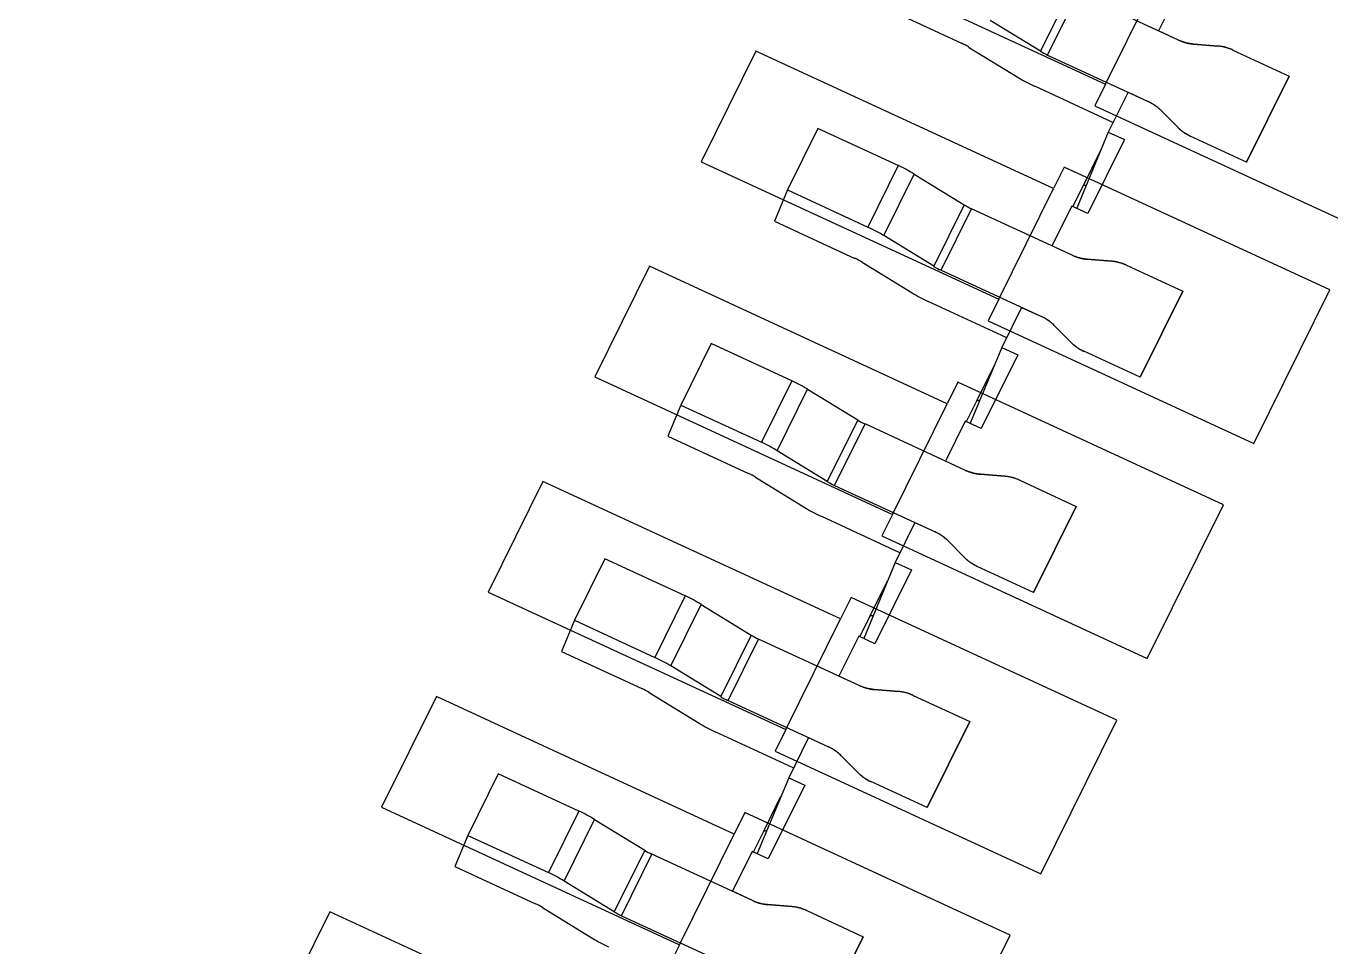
# Model space of a CAD drawing. Header units: millimetres. Extents: x 7 to 507, y -14 to 339.
# Drawn here: x 57.565 to 58.743, y 258.934 to 259.764 of the extents above; entities that cross this region are included whole.
import ezdxf

# ---------------------------------------------------------------- set-up
doc = ezdxf.new("R2010")
doc.units = ezdxf.units.MM
doc.header["$LTSCALE"] = 23.1
doc.layers.get('0').update_dxf_attribs({"linetype": 'CONTINUOUS'})
for name, color, linetype in [('_139725', 7, 'CONTINUOUS'), ('_150206', 7, 'CONTINUOUS'), ('_163842', 7, 'CONTINUOUS'), ('_298551', 7, 'CONTINUOUS'), ('_329951', 7, 'CONTINUOUS'), ('_455281', 7, 'CONTINUOUS')]:
    doc.layers.add(name, color=color, linetype=linetype)
doc.styles.get("Standard").update_dxf_attribs({"font": 'simplex.shx', "width": 0.8})
doc.dimstyles.get("Standard").update_dxf_attribs({"dimtxt": 3, "dimasz": 3, "dimexe": 2, "dimexo": 0.35, "dimtad": 1, "dimdec": 3, "dimzin": 0, "dimdsep": 46, "dimtxsty": 'Standard', "dimcen": 0.09, "dimadec": 3, "dimazin": 0, "dimtol": 1, "dimtp": 0.001, "dimtm": 0.001, "dimtfac": 1, "dimtdec": 3, "dimtofl": 0, "dimtmove": 0, "dimatfit": 3, "dimfxl": 0, "dimtolj": 1, "dimtzin": 0, "dimarcsym": 0})

msp = doc.modelspace()

# ---------------------------------------------------------------- linework, layer by layer
at = {"color": 4}
for p, q in [((58.2705, 259.8359), (58.5391, 259.7118)), ((58.5391, 259.7118), (58.5885, 259.8116)), ((58.2238, 259.7416), (58.1744, 259.6418)), ((58.4924, 259.6176), (58.2238, 259.7416)), ((58.1744, 259.6418), (58.443, 259.5178)), ((58.443, 259.5178), (58.4924, 259.6176)), ((58.1277, 259.5476), (58.0783, 259.4478)), ((58.3963, 259.4235), (58.1277, 259.5476)), ((58.0783, 259.4478), (58.3469, 259.3237)), ((58.3469, 259.3237), (58.3963, 259.4235)), ((58.0316, 259.3535), (57.9822, 259.2537)), ((58.3002, 259.2295), (58.0316, 259.3535)), ((57.9822, 259.2537), (58.2508, 259.1297)), ((58.2508, 259.1297), (58.3002, 259.2295)), ((57.9355, 259.1595), (57.8861, 259.0597)), ((58.2041, 259.0354), (57.9355, 259.1595)), ((57.8861, 259.0597), (58.1547, 258.9356)), ((58.1547, 258.9356), (58.2041, 259.0354)), ((57.8394, 258.9654), (57.79, 258.8656)), ((58.108, 258.8414), (57.8394, 258.9654))]:
    msp.add_line(p, q, dxfattribs=at)
at = {"color": 1}
for p, q in [((58.5391, 259.7118), (58.5295, 259.6924)), ((58.5295, 259.6924), (58.769, 259.5818)), ((58.502, 259.637), (58.4924, 259.6176)), ((58.7416, 259.5264), (58.502, 259.637)), ((58.6729, 259.3878), (58.7416, 259.5264)), ((58.443, 259.5178), (58.4334, 259.4984)), ((58.4334, 259.4984), (58.6729, 259.3878)), ((58.4059, 259.4429), (58.3963, 259.4235)), ((58.6455, 259.3323), (58.4059, 259.4429)), ((58.5768, 259.1937), (58.6455, 259.3323)), ((58.3469, 259.3237), (58.3373, 259.3043)), ((58.3373, 259.3043), (58.5768, 259.1937)), ((58.3098, 259.2489), (58.3002, 259.2295)), ((58.5494, 259.1383), (58.3098, 259.2489)), ((58.4807, 258.9997), (58.5494, 259.1383)), ((58.2508, 259.1297), (58.2412, 259.1103)), ((58.2412, 259.1103), (58.4807, 258.9997)), ((58.2137, 259.0548), (58.2041, 259.0354)), ((58.4533, 258.9442), (58.2137, 259.0548)), ((58.1547, 258.9356), (58.1451, 258.9162)), ((58.3846, 258.8056), (58.4533, 258.9442))]:
    msp.add_line(p, q, dxfattribs=at)
at = {"layer": '_139725', "color": 7}
for p, q in [((58.6048, 259.796), (58.587, 259.76)), ((58.6051, 259.7516), (58.587, 259.76)), ((58.6187, 259.748), (58.6406, 259.7462)), ((58.6541, 259.7425), (58.705, 259.7191)), ((58.6665, 259.6415), (58.705, 259.7191)), ((58.5595, 259.7045), (58.5416, 259.6685)), ((58.5595, 259.7045), (58.5776, 259.6961)), ((58.6043, 259.6729), (58.5891, 259.6882)), ((58.5416, 259.6685), (58.5133, 259.6)), ((58.5416, 259.6685), (58.5562, 259.6618)), ((58.5562, 259.6618), (58.5232, 259.5952)), ((58.6665, 259.6415), (58.6157, 259.6649)), ((58.5192, 259.6203), (58.5347, 259.6518)), ((58.5219, 259.6207), (58.5192, 259.6203)), ((58.5087, 259.6019), (58.4909, 259.5659)), ((58.5232, 259.5952), (58.5087, 259.6019)), ((58.509, 259.5575), (58.4909, 259.5659)), ((58.5226, 259.5539), (58.5445, 259.5521)), ((58.558, 259.5485), (58.6089, 259.525)), ((58.5704, 259.4474), (58.6089, 259.525)), ((58.4634, 259.5105), (58.4455, 259.4744)), ((58.4634, 259.5105), (58.4815, 259.5021)), ((58.5082, 259.4788), (58.493, 259.4941)), ((58.4455, 259.4744), (58.4172, 259.406)), ((58.4601, 259.4677), (58.4271, 259.4012)), ((58.4455, 259.4744), (58.4601, 259.4677)), ((58.5704, 259.4474), (58.5196, 259.4709)), ((58.4231, 259.4263), (58.4386, 259.4577)), ((58.4258, 259.4267), (58.4231, 259.4263)), ((58.4126, 259.4079), (58.3948, 259.3719)), ((58.4271, 259.4012), (58.4126, 259.4079)), ((58.4129, 259.3635), (58.3948, 259.3719)), ((58.4265, 259.3599), (58.4484, 259.3581)), ((58.4619, 259.3545), (58.5128, 259.331)), ((58.4743, 259.2534), (58.5128, 259.331)), ((58.3673, 259.3164), (58.3495, 259.2804)), ((58.3673, 259.3164), (58.3854, 259.308)), ((58.4121, 259.2848), (58.3969, 259.3001)), ((58.3495, 259.2804), (58.3211, 259.2119)), ((58.3495, 259.2804), (58.364, 259.2737)), ((58.364, 259.2737), (58.331, 259.2071)), ((58.4743, 259.2534), (58.4235, 259.2768)), ((58.327, 259.2322), (58.3425, 259.2637)), ((58.3297, 259.2326), (58.327, 259.2322)), ((58.3165, 259.2138), (58.2987, 259.1778)), ((58.331, 259.2071), (58.3165, 259.2138)), ((58.3168, 259.1694), (58.2987, 259.1778)), ((58.3304, 259.1658), (58.3523, 259.164)), ((58.3658, 259.1604), (58.4167, 259.1369)), ((58.3782, 259.0593), (58.4167, 259.1369)), ((58.2712, 259.1224), (58.2534, 259.0863)), ((58.2712, 259.1224), (58.2893, 259.114)), ((58.316, 259.0907), (58.3008, 259.106)), ((58.2534, 259.0863), (58.225, 259.0179)), ((58.2679, 259.0796), (58.2349, 259.0131)), ((58.2534, 259.0863), (58.2679, 259.0796)), ((58.3782, 259.0593), (58.3274, 259.0828)), ((58.2309, 259.0382), (58.2464, 259.0696)), ((58.2336, 259.0386), (58.2309, 259.0382)), ((58.2204, 259.0198), (58.2026, 258.9838)), ((58.2349, 259.0131), (58.2204, 259.0198)), ((58.2207, 258.9754), (58.2026, 258.9838)), ((58.2343, 258.9718), (58.2562, 258.97)), ((58.2698, 258.9664), (58.3206, 258.9429)), ((58.2821, 258.8653), (58.3206, 258.9429))]:
    msp.add_line(p, q, dxfattribs=at)
for points in [[(58.6051, 259.7516), (58.6057, 259.7513), (58.6063, 259.7511), (58.6069, 259.7508), (58.6075, 259.7506), (58.6081, 259.7503), (58.6087, 259.7501), (58.6093, 259.7499), (58.6099, 259.7497), (58.6105, 259.7495), (58.6111, 259.7493), (58.6117, 259.7492), (58.6124, 259.749), (58.613, 259.7489), (58.6136, 259.7487), (58.6142, 259.7486), (58.6149, 259.7485), (58.6155, 259.7484), (58.6161, 259.7483), (58.6168, 259.7482), (58.6174, 259.7481), (58.618, 259.748), (58.6187, 259.748)], [(58.5891, 259.6882), (58.5887, 259.6886), (58.5883, 259.689), (58.5878, 259.6894), (58.5874, 259.6898), (58.587, 259.6901), (58.5866, 259.6905), (58.5861, 259.6909), (58.5856, 259.6913), (58.5851, 259.6917), (58.5846, 259.692), (58.5841, 259.6924), (58.5836, 259.6928), (58.5831, 259.6931), (58.5825, 259.6934), (58.582, 259.6938), (58.5815, 259.6941), (58.581, 259.6944), (58.5804, 259.6947), (58.5799, 259.695), (58.5793, 259.6953), (58.5788, 259.6956), (58.5782, 259.6959), (58.5776, 259.6961)], [(58.6157, 259.6649), (58.6152, 259.6652), (58.6146, 259.6654), (58.6141, 259.6657), (58.6136, 259.666), (58.6131, 259.6663), (58.6125, 259.6666), (58.612, 259.6669), (58.6115, 259.6672), (58.611, 259.6675), (58.6104, 259.6678), (58.6099, 259.6682), (58.6094, 259.6685), (58.6089, 259.6689), (58.6084, 259.6693), (58.6079, 259.6696), (58.6075, 259.67), (58.607, 259.6704), (58.6065, 259.6708), (58.606, 259.6712), (58.6056, 259.6716), (58.6051, 259.672), (58.6047, 259.6724), (58.6043, 259.6729)], [(58.509, 259.5575), (58.5096, 259.5573), (58.5102, 259.557), (58.5108, 259.5568), (58.5114, 259.5565), (58.512, 259.5563), (58.5126, 259.5561), (58.5132, 259.5559), (58.5138, 259.5557), (58.5144, 259.5555), (58.515, 259.5553), (58.5156, 259.5551), (58.5163, 259.555), (58.5169, 259.5548), (58.5175, 259.5547), (58.5181, 259.5545), (58.5188, 259.5544), (58.5194, 259.5543), (58.52, 259.5542), (58.5207, 259.5541), (58.5213, 259.554), (58.5219, 259.554), (58.5226, 259.5539)], [(58.493, 259.4941), (58.4926, 259.4945), (58.4922, 259.4949), (58.4917, 259.4953), (58.4913, 259.4957), (58.4909, 259.4961), (58.4905, 259.4965), (58.49, 259.4969), (58.4895, 259.4972), (58.489, 259.4976), (58.4885, 259.498), (58.488, 259.4984), (58.4875, 259.4987), (58.487, 259.4991), (58.4864, 259.4994), (58.4859, 259.4997), (58.4854, 259.5001), (58.4849, 259.5004), (58.4843, 259.5007), (58.4838, 259.501), (58.4832, 259.5013), (58.4827, 259.5015), (58.4821, 259.5018), (58.4815, 259.5021)], [(58.5196, 259.4709), (58.5191, 259.4711), (58.5185, 259.4714), (58.518, 259.4717), (58.5175, 259.4719), (58.517, 259.4722), (58.5164, 259.4725), (58.5159, 259.4728), (58.5154, 259.4731), (58.5149, 259.4735), (58.5144, 259.4738), (58.5138, 259.4741), (58.5133, 259.4745), (58.5128, 259.4748), (58.5123, 259.4752), (58.5118, 259.4756), (58.5114, 259.476), (58.5109, 259.4763), (58.5104, 259.4767), (58.51, 259.4771), (58.5095, 259.4776), (58.509, 259.478), (58.5086, 259.4784), (58.5082, 259.4788)], [(58.4129, 259.3635), (58.4135, 259.3632), (58.4141, 259.363), (58.4147, 259.3627), (58.4153, 259.3625), (58.4159, 259.3622), (58.4165, 259.362), (58.4171, 259.3618), (58.4177, 259.3616), (58.4183, 259.3614), (58.4189, 259.3612), (58.4195, 259.3611), (58.4202, 259.3609), (58.4208, 259.3608), (58.4214, 259.3606), (58.422, 259.3605), (58.4227, 259.3604), (58.4233, 259.3603), (58.4239, 259.3602), (58.4246, 259.3601), (58.4252, 259.36), (58.4259, 259.3599), (58.4265, 259.3599)], [(58.3969, 259.3001), (58.3965, 259.3005), (58.3961, 259.3009), (58.3957, 259.3013), (58.3952, 259.3017), (58.3948, 259.302), (58.3944, 259.3024), (58.3939, 259.3028), (58.3934, 259.3032), (58.3929, 259.3036), (58.3924, 259.3039), (58.3919, 259.3043), (58.3914, 259.3047), (58.3909, 259.305), (58.3904, 259.3053), (58.3898, 259.3057), (58.3893, 259.306), (58.3888, 259.3063), (58.3882, 259.3066), (58.3877, 259.3069), (58.3871, 259.3072), (58.3866, 259.3075), (58.386, 259.3078), (58.3854, 259.308)], [(58.4235, 259.2768), (58.423, 259.2771), (58.4224, 259.2773), (58.4219, 259.2776), (58.4214, 259.2779), (58.4209, 259.2782), (58.4203, 259.2785), (58.4198, 259.2788), (58.4193, 259.2791), (58.4188, 259.2794), (58.4183, 259.2797), (58.4177, 259.2801), (58.4172, 259.2804), (58.4167, 259.2808), (58.4162, 259.2812), (58.4157, 259.2815), (58.4153, 259.2819), (58.4148, 259.2823), (58.4143, 259.2827), (58.4139, 259.2831), (58.4134, 259.2835), (58.4129, 259.2839), (58.4125, 259.2843), (58.4121, 259.2848)], [(58.3168, 259.1694), (58.3174, 259.1692), (58.318, 259.1689), (58.3186, 259.1687), (58.3192, 259.1684), (58.3198, 259.1682), (58.3204, 259.168), (58.321, 259.1678), (58.3216, 259.1676), (58.3222, 259.1674), (58.3228, 259.1672), (58.3234, 259.167), (58.3241, 259.1669), (58.3247, 259.1667), (58.3253, 259.1666), (58.3259, 259.1664), (58.3266, 259.1663), (58.3272, 259.1662), (58.3278, 259.1661), (58.3285, 259.166), (58.3291, 259.1659), (58.3298, 259.1659), (58.3304, 259.1658)], [(58.3008, 259.106), (58.3004, 259.1064), (58.3, 259.1068), (58.2996, 259.1072), (58.2991, 259.1076), (58.2987, 259.108), (58.2983, 259.1084), (58.2978, 259.1088), (58.2973, 259.1091), (58.2968, 259.1095), (58.2963, 259.1099), (58.2958, 259.1103), (58.2953, 259.1106), (58.2948, 259.111), (58.2943, 259.1113), (58.2937, 259.1116), (58.2932, 259.112), (58.2927, 259.1123), (58.2921, 259.1126), (58.2916, 259.1129), (58.291, 259.1132), (58.2905, 259.1134), (58.2899, 259.1137), (58.2893, 259.114)], [(58.3274, 259.0828), (58.3269, 259.083), (58.3263, 259.0833), (58.3258, 259.0836), (58.3253, 259.0838), (58.3248, 259.0841), (58.3243, 259.0844), (58.3237, 259.0847), (58.3232, 259.085), (58.3227, 259.0854), (58.3222, 259.0857), (58.3216, 259.086), (58.3211, 259.0864), (58.3206, 259.0867), (58.3201, 259.0871), (58.3197, 259.0875), (58.3192, 259.0879), (58.3187, 259.0882), (58.3182, 259.0886), (58.3178, 259.089), (58.3173, 259.0895), (58.3168, 259.0899), (58.3164, 259.0903), (58.316, 259.0907)], [(58.2207, 258.9754), (58.2213, 258.9751), (58.2219, 258.9749), (58.2225, 258.9746), (58.2231, 258.9744), (58.2237, 258.9742), (58.2243, 258.9739), (58.2249, 258.9737), (58.2255, 258.9735), (58.2261, 258.9733), (58.2267, 258.9732), (58.2273, 258.973), (58.228, 258.9728), (58.2286, 258.9727), (58.2292, 258.9725), (58.2298, 258.9724), (58.2305, 258.9723), (58.2311, 258.9722), (58.2317, 258.9721), (58.2324, 258.972), (58.233, 258.9719), (58.2337, 258.9718), (58.2343, 258.9718)]]:
    msp.add_lwpolyline(points, dxfattribs=at)
for centre, radius, start, end in [((58.6373, 259.7073), 0.039, 78.4235, 85.2662), ((58.637, 259.7057), 0.0407, 71.7775, 78.4338), ((58.6368, 259.705), 0.0414, 65.2148, 71.7879), ((58.5412, 259.5133), 0.039, 78.4235, 85.2662), ((58.5409, 259.5116), 0.0407, 71.7775, 78.4338), ((58.5407, 259.5109), 0.0414, 65.2148, 71.7879), ((58.4451, 259.3192), 0.039, 78.4235, 85.2662), ((58.4448, 259.3176), 0.0407, 71.7775, 78.4338), ((58.4446, 259.3169), 0.0414, 65.2148, 71.7879), ((58.349, 259.1252), 0.039, 78.4235, 85.2662), ((58.3487, 259.1235), 0.0407, 71.7775, 78.4338), ((58.3485, 259.1228), 0.0414, 65.2148, 71.7879), ((58.2529, 258.9311), 0.039, 78.4235, 85.2662), ((58.2526, 258.9295), 0.0407, 71.7775, 78.4338), ((58.2524, 258.9288), 0.0414, 65.2148, 71.7879)]:
    msp.add_arc(centre, radius, start, end, dxfattribs=at)
at = {"layer": '_150206', "color": 7}
for p, q in [((58.0874, 259.2837), (58.06, 259.2283)), ((58.16, 259.2502), (58.0874, 259.2837)), ((58.1743, 259.2426), (58.2196, 259.2148)), ((58.06, 259.2283), (58.0483, 259.2001)), ((58.06, 259.2283), (58.1326, 259.1948)), ((58.3168, 259.1694), (58.2261, 259.2113)), ((58.0483, 259.2001), (58.1209, 259.1666)), ((58.1921, 259.1594), (58.1469, 259.1871)), ((58.1274, 259.1631), (58.1726, 259.1354)), ((58.3523, 259.164), (58.3304, 259.1658)), ((58.3658, 259.1604), (58.4167, 259.1369)), ((58.1986, 259.1559), (58.2893, 259.114)), ((58.2574, 259.0952), (58.187, 259.1277)), ((58.3008, 259.106), (58.316, 259.0907)), ((58.3782, 259.0593), (58.3274, 259.0828)), ((58.2215, 259.0193), (58.2309, 259.0382)), ((58.2309, 259.0382), (58.2336, 259.0386))]:
    msp.add_line(p, q, dxfattribs=at)
at = {"layer": '_150206', "color": 9}
for p, q in [((58.16, 259.2502), (58.1326, 259.1948)), ((58.1469, 259.1871), (58.1743, 259.2426)), ((58.2196, 259.2148), (58.1921, 259.1594)), ((58.1986, 259.1559), (58.2261, 259.2113)), ((58.4167, 259.1369), (58.3782, 259.0593))]:
    msp.add_line(p, q, dxfattribs=at)
at = {"layer": '_150206', "color": 7}
for points in [[(58.3304, 259.1658), (58.3298, 259.1659), (58.3292, 259.1659), (58.3287, 259.166), (58.3281, 259.1661), (58.3275, 259.1662), (58.3269, 259.1663), (58.3263, 259.1664), (58.3256, 259.1665), (58.325, 259.1666), (58.3243, 259.1668), (58.3237, 259.167), (58.323, 259.1671), (58.3224, 259.1673), (58.3218, 259.1675), (58.3211, 259.1677), (58.3205, 259.1679), (58.3199, 259.1682), (58.3193, 259.1684), (58.3186, 259.1686), (58.318, 259.1689), (58.3174, 259.1692), (58.3168, 259.1694)], [(58.3658, 259.1604), (58.3653, 259.1606), (58.3648, 259.1609), (58.3642, 259.1611), (58.3637, 259.1613), (58.3631, 259.1616), (58.3626, 259.1618), (58.362, 259.162), (58.3614, 259.1622), (58.3608, 259.1624), (58.3602, 259.1625), (58.3596, 259.1627), (58.359, 259.1629), (58.3584, 259.163), (58.3578, 259.1632), (58.3572, 259.1633), (58.3566, 259.1634), (58.356, 259.1635), (58.3553, 259.1636), (58.3547, 259.1637), (58.3541, 259.1638), (58.3535, 259.1639), (58.3529, 259.164), (58.3523, 259.164)], [(58.316, 259.0907), (58.3164, 259.0903), (58.3168, 259.0899), (58.3172, 259.0895), (58.3176, 259.0892), (58.3181, 259.0888), (58.3185, 259.0884), (58.319, 259.088), (58.3195, 259.0876), (58.32, 259.0872), (58.3205, 259.0869), (58.321, 259.0865), (58.3215, 259.0862), (58.322, 259.0858), (58.3225, 259.0855), (58.323, 259.0851), (58.3236, 259.0848), (58.3241, 259.0845), (58.3246, 259.0842), (58.3252, 259.0839), (58.3257, 259.0836), (58.3263, 259.0833), (58.3268, 259.0831), (58.3274, 259.0828)]]:
    msp.add_lwpolyline(points, dxfattribs=at)
for centre, radius, start, end in [((58.102, 259.1245), 0.1385, 58.4892, 65.2143), ((58.2524, 259.2683), 0.0628, 238.4799, 245.2235), ((58.0747, 259.0694), 0.1381, 58.4799, 65.2235), ((58.0946, 259.1096), 0.0628, 58.4799, 65.2235), ((58.2249, 259.2129), 0.0628, 238.4799, 245.2235), ((58.2448, 259.2531), 0.1381, 238.4799, 245.2235), ((58.2722, 259.0767), 0.041, 58.6072, 65.2214), ((58.2728, 259.0779), 0.0397, 51.85, 58.6048), ((58.2742, 259.0796), 0.0375, 44.8183, 51.8251)]:
    msp.add_arc(centre, radius, start, end, dxfattribs=at)
at = {"layer": '_163842', "color": 7}
for p, q in [((57.9913, 259.0897), (57.9639, 259.0342)), ((58.0639, 259.0562), (57.9913, 259.0897)), ((58.0782, 259.0485), (58.1235, 259.0208)), ((57.9639, 259.0342), (57.9522, 259.0061)), ((57.9639, 259.0342), (58.0365, 259.0007)), ((58.2207, 258.9754), (58.13, 259.0173)), ((57.9522, 259.0061), (58.0248, 258.9726)), ((58.096, 258.9653), (58.0508, 258.9931)), ((58.2562, 258.97), (58.2343, 258.9718)), ((58.0313, 258.9691), (58.0765, 258.9413)), ((58.1025, 258.9618), (58.1932, 258.9199)), ((58.2698, 258.9664), (58.3206, 258.9429))]:
    msp.add_line(p, q, dxfattribs=at)
at = {"layer": '_163842', "color": 9}
for p, q in [((58.0639, 259.0562), (58.0365, 259.0007)), ((58.0508, 258.9931), (58.0782, 259.0485)), ((58.1235, 259.0208), (58.096, 258.9653)), ((58.1025, 258.9618), (58.13, 259.0173)), ((58.3206, 258.9429), (58.2821, 258.8653))]:
    msp.add_line(p, q, dxfattribs=at)
at = {"layer": '_163842', "color": 7}
for points in [[(58.2343, 258.9718), (58.2337, 258.9718), (58.2331, 258.9719), (58.2326, 258.972), (58.232, 258.972), (58.2314, 258.9721), (58.2308, 258.9722), (58.2302, 258.9723), (58.2295, 258.9725), (58.2289, 258.9726), (58.2282, 258.9728), (58.2276, 258.9729), (58.2269, 258.9731), (58.2263, 258.9733), (58.2257, 258.9735), (58.225, 258.9737), (58.2244, 258.9739), (58.2238, 258.9741), (58.2232, 258.9743), (58.2225, 258.9746), (58.2219, 258.9748), (58.2213, 258.9751), (58.2207, 258.9754)], [(58.2698, 258.9664), (58.2692, 258.9666), (58.2687, 258.9668), (58.2681, 258.9671), (58.2676, 258.9673), (58.267, 258.9675), (58.2665, 258.9677), (58.2659, 258.9679), (58.2653, 258.9681), (58.2647, 258.9683), (58.2641, 258.9685), (58.2635, 258.9687), (58.2629, 258.9688), (58.2623, 258.969), (58.2617, 258.9691), (58.2611, 258.9692), (58.2605, 258.9694), (58.2599, 258.9695), (58.2592, 258.9696), (58.2586, 258.9697), (58.258, 258.9698), (58.2574, 258.9698), (58.2568, 258.9699), (58.2562, 258.97)]]:
    msp.add_lwpolyline(points, dxfattribs=at)
for centre, radius, start, end in [((58.0059, 258.9305), 0.1385, 58.4892, 65.2143), ((58.1563, 259.0743), 0.0628, 238.4799, 245.2235), ((57.9786, 258.8753), 0.1381, 58.4799, 65.2235), ((57.9985, 258.9156), 0.0628, 58.4799, 65.2235), ((58.1288, 259.0188), 0.0628, 238.4799, 245.2235), ((58.1487, 259.0591), 0.1381, 238.4799, 245.2235)]:
    msp.add_arc(centre, radius, start, end, dxfattribs=at)
at = {"layer": '_298551', "color": 7}
for p, q in [((58.1835, 259.4778), (58.1561, 259.4223)), ((58.2561, 259.4443), (58.1835, 259.4778)), ((58.2704, 259.4366), (58.3157, 259.4089)), ((58.1561, 259.4223), (58.1444, 259.3942)), ((58.1561, 259.4223), (58.2287, 259.3888)), ((58.4129, 259.3635), (58.3222, 259.4054)), ((58.1444, 259.3942), (58.217, 259.3607)), ((58.2882, 259.3534), (58.243, 259.3812)), ((58.4484, 259.3581), (58.4265, 259.3599)), ((58.2235, 259.3572), (58.2687, 259.3294)), ((58.2947, 259.3499), (58.3854, 259.308)), ((58.4619, 259.3545), (58.5128, 259.331)), ((58.3535, 259.2892), (58.2831, 259.3218)), ((58.3969, 259.3001), (58.4121, 259.2848)), ((58.4743, 259.2534), (58.4235, 259.2768)), ((58.3176, 259.2133), (58.327, 259.2322)), ((58.327, 259.2322), (58.3297, 259.2326))]:
    msp.add_line(p, q, dxfattribs=at)
at = {"layer": '_298551', "color": 9}
for p, q in [((58.2561, 259.4443), (58.2287, 259.3888)), ((58.243, 259.3812), (58.2704, 259.4366)), ((58.3157, 259.4089), (58.2882, 259.3534)), ((58.2947, 259.3499), (58.3222, 259.4054)), ((58.5128, 259.331), (58.4743, 259.2534))]:
    msp.add_line(p, q, dxfattribs=at)
at = {"layer": '_298551', "color": 7}
for points in [[(58.4265, 259.3599), (58.4259, 259.3599), (58.4253, 259.36), (58.4248, 259.36), (58.4242, 259.3601), (58.4236, 259.3602), (58.423, 259.3603), (58.4224, 259.3604), (58.4217, 259.3606), (58.4211, 259.3607), (58.4204, 259.3608), (58.4198, 259.361), (58.4191, 259.3612), (58.4185, 259.3614), (58.4179, 259.3616), (58.4172, 259.3618), (58.4166, 259.362), (58.416, 259.3622), (58.4153, 259.3624), (58.4147, 259.3627), (58.4141, 259.3629), (58.4135, 259.3632), (58.4129, 259.3635)], [(58.4619, 259.3545), (58.4614, 259.3547), (58.4609, 259.3549), (58.4603, 259.3552), (58.4598, 259.3554), (58.4592, 259.3556), (58.4587, 259.3558), (58.4581, 259.356), (58.4575, 259.3562), (58.4569, 259.3564), (58.4563, 259.3566), (58.4557, 259.3567), (58.4551, 259.3569), (58.4545, 259.3571), (58.4539, 259.3572), (58.4533, 259.3573), (58.4527, 259.3575), (58.4521, 259.3576), (58.4514, 259.3577), (58.4508, 259.3578), (58.4502, 259.3579), (58.4496, 259.3579), (58.449, 259.358), (58.4484, 259.3581)], [(58.4121, 259.2848), (58.4125, 259.2844), (58.4129, 259.284), (58.4133, 259.2836), (58.4137, 259.2832), (58.4142, 259.2828), (58.4146, 259.2825), (58.4151, 259.2821), (58.4156, 259.2817), (58.4161, 259.2813), (58.4165, 259.2809), (58.4171, 259.2806), (58.4176, 259.2802), (58.4181, 259.2799), (58.4186, 259.2795), (58.4191, 259.2792), (58.4197, 259.2789), (58.4202, 259.2785), (58.4207, 259.2782), (58.4213, 259.2779), (58.4218, 259.2777), (58.4224, 259.2774), (58.4229, 259.2771), (58.4235, 259.2768)]]:
    msp.add_lwpolyline(points, dxfattribs=at)
for centre, radius, start, end in [((58.1981, 259.3185), 0.1385, 58.4892, 65.2143), ((58.3485, 259.4624), 0.0628, 238.4799, 245.2235), ((58.1708, 259.2634), 0.1381, 58.4799, 65.2235), ((58.1907, 259.3037), 0.0628, 58.4799, 65.2235), ((58.321, 259.4069), 0.0628, 238.4799, 245.2235), ((58.3409, 259.4472), 0.1381, 238.4799, 245.2235), ((58.3683, 259.2708), 0.041, 58.6072, 65.2214), ((58.3689, 259.2719), 0.0397, 51.85, 58.6048), ((58.3703, 259.2737), 0.0375, 44.8183, 51.8251)]:
    msp.add_arc(centre, radius, start, end, dxfattribs=at)
at = {"layer": '_329951', "color": 9}
for p, q in [((58.5079, 259.797), (58.4804, 259.7415)), ((58.4869, 259.738), (58.5144, 259.7935)), ((58.705, 259.7191), (58.6665, 259.6415))]:
    msp.add_line(p, q, dxfattribs=at)
at = {"layer": '_329951', "color": 7}
for p, q in [((58.6051, 259.7516), (58.5144, 259.7935)), ((58.3366, 259.7823), (58.4092, 259.7488)), ((58.4804, 259.7415), (58.4352, 259.7693)), ((58.6406, 259.7462), (58.6187, 259.748)), ((58.4157, 259.7453), (58.4609, 259.7175)), ((58.4869, 259.738), (58.5776, 259.6961)), ((58.6541, 259.7425), (58.705, 259.7191)), ((58.5457, 259.6773), (58.4753, 259.7099)), ((58.5891, 259.6882), (58.6043, 259.6729)), ((58.6665, 259.6415), (58.6157, 259.6649)), ((58.5098, 259.6014), (58.5192, 259.6203)), ((58.5192, 259.6203), (58.5219, 259.6207))]:
    msp.add_line(p, q, dxfattribs=at)
for points in [[(58.6187, 259.748), (58.6181, 259.748), (58.6175, 259.7481), (58.617, 259.7481), (58.6164, 259.7482), (58.6158, 259.7483), (58.6152, 259.7484), (58.6146, 259.7485), (58.6139, 259.7487), (58.6133, 259.7488), (58.6126, 259.7489), (58.612, 259.7491), (58.6113, 259.7493), (58.6107, 259.7495), (58.6101, 259.7497), (58.6094, 259.7499), (58.6088, 259.7501), (58.6082, 259.7503), (58.6075, 259.7505), (58.6069, 259.7508), (58.6063, 259.751), (58.6057, 259.7513), (58.6051, 259.7516)], [(58.6541, 259.7425), (58.6536, 259.7428), (58.6531, 259.743), (58.6525, 259.7433), (58.652, 259.7435), (58.6514, 259.7437), (58.6508, 259.7439), (58.6503, 259.7441), (58.6497, 259.7443), (58.6491, 259.7445), (58.6485, 259.7447), (58.6479, 259.7448), (58.6473, 259.745), (58.6467, 259.7452), (58.6461, 259.7453), (58.6455, 259.7454), (58.6449, 259.7456), (58.6443, 259.7457), (58.6436, 259.7458), (58.643, 259.7459), (58.6424, 259.746), (58.6418, 259.746), (58.6412, 259.7461), (58.6406, 259.7462)], [(58.6043, 259.6729), (58.6047, 259.6725), (58.6051, 259.6721), (58.6055, 259.6717), (58.6059, 259.6713), (58.6064, 259.6709), (58.6068, 259.6706), (58.6073, 259.6702), (58.6078, 259.6698), (58.6082, 259.6694), (58.6087, 259.669), (58.6093, 259.6687), (58.6098, 259.6683), (58.6103, 259.668), (58.6108, 259.6676), (58.6113, 259.6673), (58.6119, 259.667), (58.6124, 259.6666), (58.6129, 259.6663), (58.6135, 259.666), (58.614, 259.6657), (58.6146, 259.6655), (58.6151, 259.6652), (58.6157, 259.6649)]]:
    msp.add_lwpolyline(points, dxfattribs=at)
for centre, radius, start, end in [((58.3829, 259.6918), 0.0628, 58.4799, 65.2235), ((58.5132, 259.795), 0.0628, 238.4799, 245.2235), ((58.5331, 259.8353), 0.1381, 238.4799, 245.2235), ((58.5604, 259.6589), 0.041, 58.6072, 65.2214), ((58.5611, 259.66), 0.0397, 51.85, 58.6048), ((58.5625, 259.6618), 0.0375, 44.8183, 51.8251)]:
    msp.add_arc(centre, radius, start, end, dxfattribs=at)
at = {"layer": '_455281', "color": 7}
for p, q in [((58.2796, 259.6718), (58.2522, 259.6164)), ((58.3522, 259.6383), (58.2796, 259.6718)), ((58.3665, 259.6306), (58.4118, 259.6029)), ((58.2522, 259.6164), (58.2405, 259.5882)), ((58.2522, 259.6164), (58.3248, 259.5829)), ((58.509, 259.5575), (58.4183, 259.5994)), ((58.2405, 259.5882), (58.3131, 259.5547)), ((58.3843, 259.5475), (58.3391, 259.5752)), ((58.3196, 259.5512), (58.3648, 259.5235)), ((58.5445, 259.5521), (58.5226, 259.5539)), ((58.558, 259.5485), (58.6089, 259.525)), ((58.3908, 259.544), (58.4815, 259.5021)), ((58.4496, 259.4833), (58.3792, 259.5158)), ((58.493, 259.4941), (58.5082, 259.4788)), ((58.5704, 259.4474), (58.5196, 259.4709)), ((58.4137, 259.4074), (58.4231, 259.4263)), ((58.4231, 259.4263), (58.4258, 259.4267))]:
    msp.add_line(p, q, dxfattribs=at)
at = {"layer": '_455281', "color": 9}
for p, q in [((58.3522, 259.6383), (58.3248, 259.5829)), ((58.3391, 259.5752), (58.3665, 259.6306)), ((58.4118, 259.6029), (58.3843, 259.5475)), ((58.3908, 259.544), (58.4183, 259.5994)), ((58.6089, 259.525), (58.5704, 259.4474))]:
    msp.add_line(p, q, dxfattribs=at)
at = {"layer": '_455281', "color": 7}
for points in [[(58.5226, 259.5539), (58.522, 259.554), (58.5214, 259.554), (58.5209, 259.5541), (58.5203, 259.5542), (58.5197, 259.5543), (58.5191, 259.5544), (58.5185, 259.5545), (58.5178, 259.5546), (58.5172, 259.5547), (58.5165, 259.5549), (58.5159, 259.5551), (58.5152, 259.5552), (58.5146, 259.5554), (58.514, 259.5556), (58.5133, 259.5558), (58.5127, 259.556), (58.5121, 259.5563), (58.5114, 259.5565), (58.5108, 259.5567), (58.5102, 259.557), (58.5096, 259.5573), (58.509, 259.5575)], [(58.558, 259.5485), (58.5575, 259.5487), (58.557, 259.549), (58.5564, 259.5492), (58.5559, 259.5494), (58.5553, 259.5496), (58.5548, 259.5499), (58.5542, 259.5501), (58.5536, 259.5503), (58.553, 259.5504), (58.5524, 259.5506), (58.5518, 259.5508), (58.5512, 259.551), (58.5506, 259.5511), (58.55, 259.5513), (58.5494, 259.5514), (58.5488, 259.5515), (58.5482, 259.5516), (58.5475, 259.5517), (58.5469, 259.5518), (58.5463, 259.5519), (58.5457, 259.552), (58.5451, 259.5521), (58.5445, 259.5521)], [(58.5082, 259.4788), (58.5086, 259.4784), (58.509, 259.478), (58.5094, 259.4776), (58.5098, 259.4773), (58.5103, 259.4769), (58.5107, 259.4765), (58.5112, 259.4761), (58.5117, 259.4757), (58.5121, 259.4753), (58.5126, 259.475), (58.5132, 259.4746), (58.5137, 259.4743), (58.5142, 259.4739), (58.5147, 259.4736), (58.5152, 259.4732), (58.5158, 259.4729), (58.5163, 259.4726), (58.5168, 259.4723), (58.5174, 259.472), (58.5179, 259.4717), (58.5185, 259.4714), (58.519, 259.4711), (58.5196, 259.4709)]]:
    msp.add_lwpolyline(points, dxfattribs=at)
for centre, radius, start, end in [((58.2942, 259.5126), 0.1385, 58.4892, 65.2143), ((58.4446, 259.6564), 0.0628, 238.4799, 245.2235), ((58.2669, 259.4575), 0.1381, 58.4799, 65.2235), ((58.2868, 259.4977), 0.0628, 58.4799, 65.2235), ((58.4171, 259.601), 0.0628, 238.4799, 245.2235), ((58.437, 259.6412), 0.1381, 238.4799, 245.2235), ((58.4644, 259.4648), 0.041, 58.6072, 65.2214), ((58.465, 259.466), 0.0397, 51.85, 58.6048), ((58.4664, 259.4677), 0.0375, 44.8183, 51.8251)]:
    msp.add_arc(centre, radius, start, end, dxfattribs=at)

# ---------------------------------------------------------------- leaders
at = {"color": 2}
msp.add_leader([(59.1773, 259.4538), (51.777, 233.007), (48.777, 233.007)], dimstyle='Standard', override={"dimtad": 0}, dxfattribs=at)

doc.saveas('drawing.dxf')
